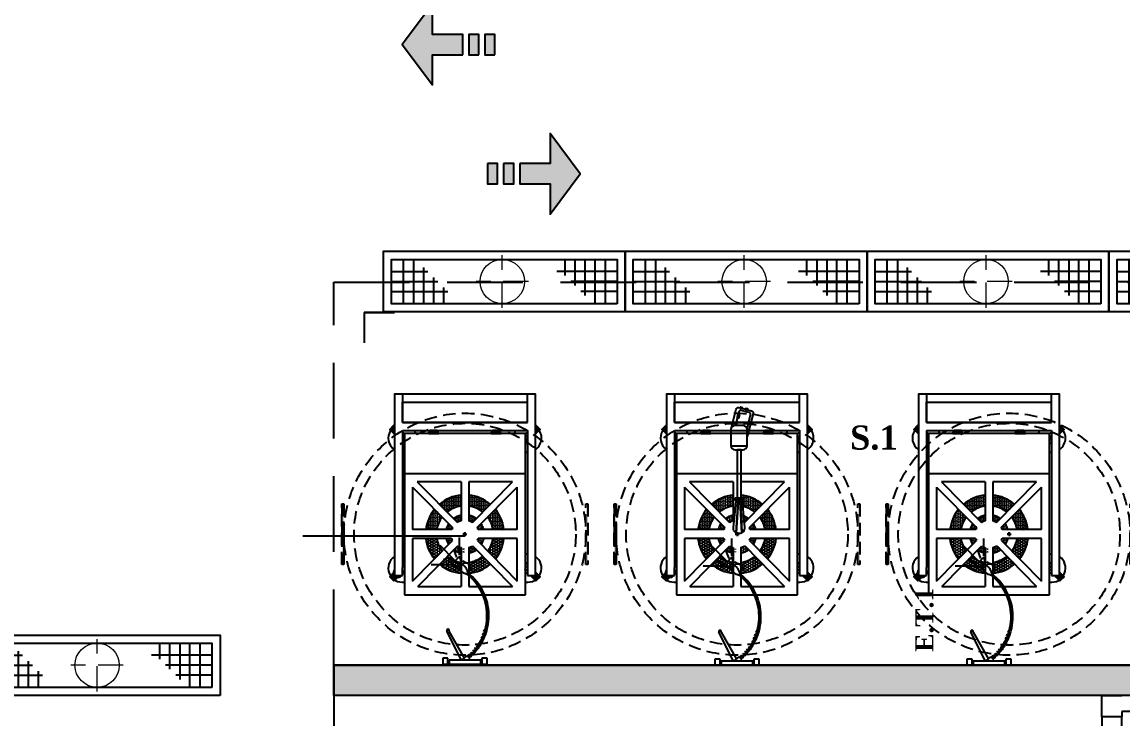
# Model space of a CAD drawing. Header units: millimetres. Extents: x 322668 to 332469, y 13187 to 20117.
# Drawn here: x 328633 to 329179, y 15751 to 16097 of the extents above; entities that cross this region are included whole.
import ezdxf
from ezdxf.enums import TextEntityAlignment as Align

# ---------------------------------------------------------------- set-up
doc = ezdxf.new("R2010")
doc.units = ezdxf.units.MM
doc.header["$LTSCALE"] = 50
doc.header["$MEASUREMENT"] = 0
doc.header["$PDMODE"] = 3
doc.header["$PDSIZE"] = -0.5
for name, pattern in [('DASHED', [0.75, 0.5, -0.25]), ('DASHED2', [0.375, 0.25, -0.125]), ('HIDDEN', [0.375, 0.25, -0.125]), ('HIDDEN2', [0.1875, 0.125, -0.0625])]:
    doc.linetypes.add(name, pattern=pattern)
doc.layers.get('0').update_dxf_attribs({"linetype": 'CONTINUOUS'})
doc.layers.get('DEFPOINTS').update_dxf_attribs({"linetype": 'CONTINUOUS'})
for name, color, linetype, lineweight in [('DUVAR', 4, 'CONTINUOUS', 35), ('GRC-Ekipman', 4, 'CONTINUOUS', 25), ('s-depo', 140, 'CONTINUOUS', 25), ('yerizg-a', 7, 'CONTINUOUS', 15), ('yerizg-b', 7, 'CONTINUOUS', 9)]:
    doc.layers.add(name, color=color, linetype=linetype, lineweight=lineweight)
for name, color, linetype in [('Kıtc-002 Çizgi', 7, 'CONTINUOUS'), ('Kıtc-034 Soğuk Oda', 1, 'CONTINUOUS'), ('Mevcut ve İlave Duvar', 7, 'CONTINUOUS'), ('MIM_DOSEME', 7, 'CONTINUOUS'), ('MIM_DUVAR', 4, 'CONTINUOUS'), ('MIM_OLCU-DIS', 1, 'CONTINUOUS'), ('sıhhi tesisat', 162, 'CONTINUOUS')]:
    doc.layers.add(name, color=color, linetype=linetype)
doc.styles.add('OLCU', font='TSIMPLEX.SHX', dxfattribs={"width": 0.7})
doc.styles.add('REF', font='calibri.ttf', dxfattribs={"height": 10})
doc.styles.add('ROMANS', font='romans.shx')
doc.dimstyles.new('200-OLCU-DIŞ', dxfattribs={"dimtxt": 30, "dimasz": 10, "dimexe": 0, "dimexo": 0, "dimgap": 10, "dimtad": 1, "dimdec": 1, "dimdsep": 46, "dimtxsty": 'OLCU', "dimblk1": 'DOT', "dimblk2": 'DOT', "dimsah": 1, "dimcen": 0, "dimclrd": 7, "dimclre": 7, "dimclrt": 4, "dimadec": 0, "dimazin": 0, "dimtfac": 1, "dimtdec": 1, "dimtix": 1, "dimtmove": 2, "dimatfit": 3, "dimldrblk": 'DOT', "dimfxl": 0, "dimtolj": 1, "dimarcsym": 0})
pattern_1 = [(0, (-123.1197811949323, 2040.896671805686), (0, 0.6599112), [0.3810000000000001, -0.7620000000000001]), (120, (-123.1197811949323, 2040.896671805686), (-0.5714998634418735, -0.3299555999999999), [0.3809999999999999, -0.7619999999999998]), (59.99999999999999, (-122.7387811949325, 2040.896671805686), (-0.5714998634418735, 0.3299556000000001), [0.3810000000000001, -0.7620000000000001])]
pattern_2 = [(0, (439.1542974044892, 1581.818088930637), (0, 0.6599112000000003), [0.3810000000000001, -0.7620000000000001]), (120, (439.1542974044892, 1581.818088930637), (-0.5714998634418734, -0.3299555999999999), [0.3809999999999988, -0.7619999999999977]), (59.99999999999999, (439.5352974044895, 1581.818088930637), (-0.5714998634418734, 0.3299556000000001), [0.3810000000000001, -0.7620000000000001])]
pattern_3 = [(0, (730.5702934944006, 2595.206866010784), (0, 0.6599112), [0.3810000000000001, -0.7620000000000001]), (120, (730.5702934944006, 2595.206866010784), (-0.5714998634418735, -0.3299555999999999), [0.3809999999999998, -0.7619999999999996]), (59.99999999999999, (730.9512934944005, 2595.206866010784), (-0.5714998634418735, 0.3299556000000001), [0.3810000000000001, -0.7620000000000001])]

# ---------------------------------------------------------------- blocks, each defined once
blk = doc.blocks.new('_DOT')
at = {"color": 0, "linetype": 'ByBlock'}
blk.add_line((-0.5, 0), (-1, 0), dxfattribs=at)
at = {"color": 0, "linetype": 'ByBlock', "const_width": 0.5}
blk.add_lwpolyline([(-0.25, 0, 1), (0.25, 0, 1)], format="xyb", close=True, dxfattribs=at)
blk = doc.blocks.new('*D159')
at = {"layer": 'DEFPOINTS', "color": 0}
for p in [(329577.7461809164, 18407.96377502517, -57.50126453724374), (327588.54404663, 14892.99521520828), (330092.5871553038, 14892.99521520828)]:
    blk.add_point(p, dxfattribs=at)
at = {"layer": 'MIM_OLCU-DIS', "color": 7, "lineweight": -2}
for p, q in [((330052.8343268976, 18407.96377502517), (330092.5871553038, 18407.96377502517)), ((330092.5871553038, 18397.96377502517), (330092.5871553038, 14902.99521520828)), ((330052.5871553038, 14892.99521520828), (330092.5871553038, 14892.99521520828))]:
    blk.add_line(p, q, dxfattribs=at)
at = {"layer": 'MIM_OLCU-DIS', "color": 7, "lineweight": -2, "xscale": 10, "yscale": 10, "zscale": 10}
for p, rotation in [((330092.5871553038, 18407.96377502517), 90), ((330092.5871553038, 14892.99521520828), 270)]:
    blk.add_blockref('_DOT', p, dxfattribs=dict(at, rotation=rotation))
at = {"layer": 'MIM_OLCU-DIS', "color": 4, "insert": (330067.5871553038, 16650.47949511678), "char_height": 30, "attachment_point": 5, "rotation": 90, "style": 'OLCU'}
blk.add_mtext('\\A1;3515', dxfattribs=at)
blk = doc.blocks.new('RETRTRERTRET')
h = blk.add_hatch()
h.set_pattern_fill('HEX', scale=0.12, style=0)
h.set_pattern_definition(pattern_3)
edge = h.paths.add_edge_path()
edge.add_line((1948.95880103998, 3213.951382310532), (1952.739765322249, 3210.092205403709))
edge.add_arc((1961.633543987668, 3199.132445398256), 14.11437700809292, 97.8899833341319, 129.0591198469256, ccw=False)
edge.add_line((1959.696043987668, 3213.113208327245), (1959.696043987668, 3218.535952652101))
edge.add_arc((1961.633543987667, 3199.132445398257), 19.49999999999881, 95.70225857670721, 130.5406080018168)
h = blk.add_hatch()
h.set_pattern_fill('HEX', scale=0.12, style=0)
h.set_pattern_definition(pattern_1)
h.paths.add_polyline_path([(1974.19305057311, 3214.049174072138, 0.1512101996851955), (1963.571043987668, 3218.535952652101), (1963.571043987668, 3213.113208327244, -0.1342449488269524), (1970.414900137354, 3210.18248714021)])
h = blk.add_hatch()
h.set_pattern_fill('HEX', scale=0.12, style=0)
h.set_pattern_definition(pattern_3)
edge = h.paths.add_edge_path()
edge.add_line((1942.253884861589, 3201.295501605802), (1947.68589808703, 3201.295501605802))
edge.add_arc((1961.633543987669, 3199.132445398255), 14.11437700809464, 143.582877989877, 171.1845691871705, ccw=False)
edge.add_line((1950.275472954949, 3207.511577855874), (1946.469107334581, 3211.391721926439))
edge.add_arc((1961.633543987668, 3199.132445398255), 19.50000000000026, 141.0471352166386, 173.6313041909521)
edge = h.paths.add_edge_path()
edge.add_line((1947.712983730885, 3196.801428353296), (1942.273369413658, 3196.801428353296))
edge.add_arc((1961.633543987668, 3199.132445398255), 19.50000000000026, 186.8655170852251, 219.2674770911716)
edge.add_line((1946.536651549958, 3186.79008587002), (1950.354435171688, 3190.647320611672))
edge.add_arc((1961.633543987669, 3199.132445398255), 14.11437700809464, 189.5060623183917, 216.9536613469417, ccw=False)
h = blk.add_hatch()
h.set_pattern_fill('HEX', scale=0.12, style=0)
h.set_pattern_definition(pattern_3)
edge = h.paths.add_edge_path()
edge.add_line((1975.581189888306, 3201.295501605802), (1981.013203113746, 3201.295501605802))
edge.add_arc((1961.633543987666, 3199.132445398256), 19.5000000000007, 6.368695809045496, 38.95286478334975)
edge.add_line((1976.797980640757, 3211.391721926438), (1972.991615020387, 3207.511577855874))
edge.add_arc((1961.633543987669, 3199.132445398255), 14.1143770080924, 8.815430812831323, 36.41712201012632, ccw=False)
edge = h.paths.add_edge_path()
edge.add_line((1980.993718561677, 3196.801428353296), (1975.55410424445, 3196.801428353296))
edge.add_arc((1961.633543987669, 3199.132445398255), 14.1143770080924, 323.046338653055, 350.4939376816065, ccw=False)
edge.add_line((1972.912652803647, 3190.647320611673), (1976.730436425377, 3186.790085870021))
edge.add_arc((1961.633543987666, 3199.132445398256), 19.5000000000007, 320.732522908831, 353.1344829147729)
h = blk.add_hatch()
h.set_pattern_fill('HEX', scale=0.12, style=0)
h.set_pattern_definition(pattern_2)
edge = h.paths.add_edge_path()
edge.add_line((1952.280406126875, 3201.295501605802), (1955.030176865881, 3201.295501605802))
edge.add_arc((1961.633543987668, 3199.132445398256), 6.948616373215433, 153.25862528981, 161.8628250903643, ccw=False)
edge.add_line((1955.428105128682, 3202.259072665696), (1953.497151249256, 3204.227454054413))
edge.add_arc((1961.633543987667, 3199.132445398256), 9.599999999999648, 147.9452041147022, 166.978400720846)
edge = h.paths.add_edge_path()
edge.add_line((1955.087581183143, 3196.801428353296), (1952.320845155636, 3196.801428353296))
edge.add_arc((1961.633543987667, 3199.132445398256), 9.599999999999648, 194.0527009161436, 212.9800757661751)
edge.add_line((1953.580488833357, 3193.906710743527), (1955.507274603841, 3195.85340698145))
edge.add_arc((1961.633543987668, 3199.132445398256), 6.948616373215433, 199.60081204265, 208.1575728299753, ccw=False)
h = blk.add_hatch()
h.set_pattern_fill('HEX', scale=0.12, style=0)
h.set_pattern_definition(pattern_2)
edge = h.paths.add_edge_path()
edge.add_line((1955.919498040058, 3206.846697073473), (1957.799644812078, 3204.927657785522))
edge.add_arc((1961.633543987668, 3199.132445398256), 6.948616373215345, 106.19053637835441, 123.48715421423111, ccw=False)
edge.add_line((1959.696043987668, 3205.805477936174), (1959.696043987668, 3208.534896873802))
edge.add_arc((1961.633543987667, 3199.132445398254), 9.600000000000561, 101.6435785159113, 126.5278263989657)
h = blk.add_hatch()
h.set_pattern_fill('HEX', scale=0.12, style=0)
h.set_pattern_definition(pattern_2)
edge = h.paths.add_edge_path()
edge.add_line((1962.571043987668, 3206.017528059496), (1962.571043987668, 3208.686559368164))
edge.add_arc((1961.633543987668, 3199.132445398256), 9.600000000000358, 84.39577717171352, 86.41667830152865)
edge.add_line((1962.233543987667, 3208.713677051859), (1962.233543987667, 3206.055108867045))
edge.add_arc((1961.633543987668, 3199.132445398254), 6.948616373216534, 82.2460670206832, 85.04644816204569, ccw=False)
edge = h.paths.add_edge_path()
edge.add_line((1965.352878092615, 3205.001842583478), (1967.235439271004, 3206.928519361126))
edge.add_arc((1961.633543987668, 3199.132445398256), 9.599999999999921, 54.30073747513237, 78.3564214840879)
edge.add_line((1963.571043987668, 3208.534896873802), (1963.571043987668, 3205.805477936174))
edge.add_arc((1961.633543987667, 3199.132445398254), 6.948616373216395, 57.638281477937426, 73.80946362165179, ccw=False)
h = blk.add_hatch()
h.set_pattern_fill('HEX', scale=0.12, style=0)
h.set_pattern_definition(pattern_2)
edge = h.paths.add_edge_path()
edge.add_line((1968.236911109454, 3201.295501605802), (1970.986681848459, 3201.295501605802))
edge.add_arc((1961.633543987667, 3199.132445398255), 9.60000000000012, 13.02159927915534, 32.05479588529109)
edge.add_line((1969.76993672608, 3204.227454054413), (1967.838982846654, 3202.259072665696))
edge.add_arc((1961.633543987668, 3199.132445398254), 6.94861637321476, 18.137174909646717, 26.74137471019651, ccw=False)
edge = h.paths.add_edge_path()
edge.add_line((1970.946242819697, 3196.801428353296), (1968.179506792192, 3196.801428353296))
edge.add_arc((1961.633543987668, 3199.132445398254), 6.94861637321476, 331.842427170036, 340.3991879573573, ccw=False)
edge.add_line((1967.759813371496, 3195.85340698145), (1969.686599141979, 3193.906710743528))
edge.add_arc((1961.633543987667, 3199.132445398255), 9.60000000000012, 327.0199242338375, 345.9472990838589)
h = blk.add_hatch()
h.set_pattern_fill('HEX', scale=0.12, style=0)
h.set_pattern_definition(pattern_2)
edge = h.paths.add_edge_path()
edge.add_line((1959.696043987668, 3189.72999392271), (1959.696043987668, 3192.459412860338))
edge.add_arc((1961.633543987668, 3199.132445398256), 6.948616373215926, 237.8587634193605, 253.8094636216549, ccw=False)
edge.add_line((1957.936823602714, 3193.248779202966), (1956.038855265545, 3191.331198183703))
edge.add_arc((1961.633543987668, 3199.132445398256), 9.60000000000017, 234.3536831711634, 258.3564214840828)
h = blk.add_hatch()
h.set_pattern_fill('HEX', scale=0.12, style=0)
h.set_pattern_definition(pattern_1)
h.paths.add_polyline_path([(1965.330264372621, 3193.248779202967, -0.06971065240336698), (1963.571043987667, 3192.459412860338), (1963.571043987667, 3189.72999392271, 0.1051163154149321), (1967.22823270979, 3191.331198183704)])
h = blk.add_hatch()
h.set_pattern_fill('HEX', scale=0.12, style=0)
h.set_pattern_definition(pattern_3)
edge = h.paths.add_edge_path()
edge.add_line((1952.836022776247, 3188.095269180526), (1949.031609691685, 3184.251543140673))
edge.add_arc((1961.633543987668, 3199.132445398256), 19.50000000000005, 229.7403106977143, 264.2977414232905)
edge.add_line((1959.696043987668, 3179.728938144412), (1959.696043987668, 3185.151682469266))
edge.add_arc((1961.633543987668, 3199.132445398256), 14.11437700809389, 231.4423236815913, 262.11001666586867, ccw=False)
h = blk.add_hatch()
h.set_pattern_fill('HEX', scale=0.12, style=0)
h.set_pattern_definition(pattern_3)
edge = h.paths.add_edge_path()
edge.add_line((1974.235478283651, 3184.251543140673), (1970.431065199088, 3188.095269180527))
edge.add_arc((1961.633543987668, 3199.132445398255), 14.1143770080935, 277.88998333412974, 308.5576763184109, ccw=False)
edge.add_line((1963.571043987668, 3185.151682469266), (1963.571043987668, 3179.728938144411))
edge.add_arc((1961.633543987668, 3199.132445398256), 19.50000000000025, 275.7022585767054, 310.2596893022853)
at = {"color": 7}
for p, q in [((1991.633543987668, 3229.132445398256), (1931.633543987668, 3229.132445398256)), ((1931.633543987668, 3229.132445398256), (1931.633543987668, 3149.132445398256)), ((1991.633543987668, 3229.132445398256), (1931.633543987668, 3229.132445398256)), ((1931.633543987668, 3229.132445398256), (1931.633543987668, 3169.132445398256)), ((1991.633543987668, 3149.132445398256), (1991.633543987668, 3229.132445398256)), ((1991.633543987668, 3169.132445398256), (1991.633543987668, 3229.132445398256)), ((1935.633543987668, 3222.437310045126), (1935.633543987668, 3201.295501605802)), ((1955.428105128682, 3202.259072665697), (1935.633543987668, 3222.437310045126)), ((1959.696043987668, 3225.132445398256), (1938.004340751374, 3225.132445398256)), ((1957.799644812078, 3204.927657785522), (1938.004340751375, 3225.132445398256)), ((1959.696043987668, 3205.805477936174), (1959.696043987668, 3225.132445398256)), ((1985.022545468244, 3225.132445398256), (1963.571043987668, 3225.132445398256)), ((1963.571043987668, 3205.805477936174), (1963.571043987668, 3225.132445398256)), ((1985.022545468243, 3225.132445398256), (1965.352878092615, 3205.001842583478)), ((1987.633543987668, 3222.437310045125), (1967.838982846654, 3202.259072665696)), ((1987.633543987668, 3201.295501605802), (1987.633543987668, 3222.437310045125)), ((1935.633543987667, 3196.801428353296), (1935.633543987666, 3175.774310894755)), ((1955.50727460384, 3195.85340698145), (1935.633543987668, 3175.774310894756)), ((1957.936823602715, 3193.248779202966), (1938.02623612937, 3173.132445398256)), ((1985.240851845966, 3173.132445398256), (1965.330264372621, 3193.248779202967)), ((1987.633543987668, 3175.774310894757), (1967.759813371496, 3195.85340698145)), ((1987.633543987668, 3175.774310894757), (1987.633543987668, 3196.801428353296)), ((1959.696043987667, 3173.132445398256), (1959.696043987667, 3192.459412860338)), ((1963.571043987668, 3173.132445398256), (1963.571043987667, 3192.459412860338)), ((1938.02623612937, 3173.132445398256), (1959.696043987667, 3173.132445398256)), ((1963.571043987668, 3173.132445398256), (1985.240851845966, 3173.132445398256)), ((1931.633543987668, 3169.132445398256), (1991.633543987668, 3169.132445398256)), ((1931.633543987668, 3169.132445398256), (1991.633543987668, 3169.132445398256))]:
    blk.add_line(p, q, dxfattribs=at)
for points in [[(1930.633543987668, 3219.689401763553), (1926.633543987668, 3219.689401763553), (1926.633543987668, 3129.689401763553), (1996.633543987668, 3129.689401763553), (1996.633543987668, 3219.689401763553), (1992.633543987668, 3219.689401763553)], [(1930.633543987668, 3147.689401763553), (1930.633543987668, 3219.689401763553)], [(1992.633543987668, 3219.689401763553), (1992.633543987668, 3215.689401763553)], [(1992.633543987668, 3147.689401763553), (1992.633543987668, 3215.689401763553)], [(1935.633543987668, 3201.295501605802), (1955.03017686588, 3201.295501605802)], [(1968.236911109455, 3201.295501605802), (1987.633543987668, 3201.295501605802)], [(1935.633543987667, 3196.801428353296), (1955.087581183143, 3196.801428353296)], [(1968.179506792193, 3196.801428353296), (1987.633543987668, 3196.801428353296)], [(1931.633543987668, 3149.132445398256), (1991.633543987668, 3149.132445398256)], [(1992.633543987668, 3147.689401763553), (1930.633543987668, 3147.689401763553)], [(1930.633543987668, 3143.689401763553), (1992.633543987668, 3143.689401763553)], [(1930.633543987668, 3143.689401763553), (1930.633543987668, 3133.689401763553)], [(1992.633543987668, 3143.689401763553), (1930.633543987668, 3143.689401763553)], [(1943.578828740556, 3148.252983699075), (1945.578828740556, 3148.252983699075)], [(1944.220358866326, 3147.99769118201), (1947.937298614786, 3147.99769118201)], [(1944.328833875477, 3147.763855295749), (1947.828823605634, 3147.763855295749)], [(1945.578828740556, 3148.606662773559), (1945.578828740556, 3148.252983699075)], [(1946.578828740556, 3148.606662773559), (1946.578828740556, 3148.252983699075)], [(1946.578828740556, 3148.252983699075), (1948.578828740556, 3148.252983699075)], [(1974.578828740556, 3148.252983699075), (1976.578828740556, 3148.252983699075)], [(1975.220358866326, 3147.99769118201), (1978.937298614786, 3147.99769118201)], [(1975.328833875477, 3147.763855295749), (1978.828823605634, 3147.763855295749)], [(1976.578828740556, 3148.606662773559), (1976.578828740556, 3148.252983699075)], [(1977.578828740556, 3148.606662773559), (1977.578828740556, 3148.252983699075)], [(1977.578828740556, 3148.252983699075), (1979.578828740556, 3148.252983699075)], [(1992.633543987668, 3133.689401763553), (1992.633543987668, 3143.689401763553)], [(1992.633543987668, 3143.689401763553), (1992.633543987668, 3133.689401763553)]]:
    blk.add_lwpolyline(points, dxfattribs=at)
for points in [[(1943.578828740556, 3148.606662773559), (1948.578828740556, 3148.606662773559), (1948.578828740556, 3149.132445398256), (1943.578828740556, 3149.132445398256)], [(1974.578828740556, 3148.606662773559), (1979.578828740556, 3148.606662773559), (1979.578828740556, 3149.132445398256), (1974.578828740556, 3149.132445398256)], [(1992.633543987668, 3133.689401763553), (1930.633543987668, 3133.689401763553), (1930.633543987668, 3129.689401763553), (1992.633543987668, 3129.689401763553)]]:
    blk.add_lwpolyline(points, close=True, dxfattribs=at)
for points in [[(1943.578828740556, 3148.252983699075), (1944.078828740556, 3147.787906403665), (1944.078828740556, 3147.766630607614, 0.01932886160437594), (1944.081815347644, 3147.689401763553, 0.01932886160437594)], [(1948.075842133467, 3147.689401763553, 0.01932886160437594), (1948.078828740556, 3147.766630607614), (1948.078828740556, 3147.787906403665), (1948.578828740556, 3148.252983699075)], [(1974.578828740556, 3148.252983699075), (1975.078828740556, 3147.787906403665), (1975.078828740556, 3147.766630607614, 0.01932886160437594), (1975.081815347644, 3147.689401763553, 0.01932886160437594)], [(1979.075842133467, 3147.689401763553, 0.01932886160437594), (1979.078828740556, 3147.766630607614), (1979.078828740556, 3147.787906403665), (1979.578828740556, 3148.252983699075)]]:
    blk.add_lwpolyline(points, format="xyb", dxfattribs=at)
for centre, radius, start, end in [((1930.633543987654, 3215.968581342373), 7, 81.78678929815084, 235.1500954210995), ((1992.633543987682, 3215.968581342373), 7, 304.8499045789517, 98.21321070185284), ((1961.633543987668, 3199.132445398256), 19.5, 95.70225857670539, 130.5406080018311), ((1961.633543987668, 3199.132445398256), 19.5, 49.90347313911382, 84.2977414232946), ((1930.633543987654, 3215.968581342373), 7, 270.0000000001042, 278.2132107018492), ((1961.633543987664, 3199.132445398257), 19.49999999999651, 141.047135216608, 173.631304190956), ((1961.633543987667, 3199.132445398256), 14.11437700809304, 97.88998333413113, 129.0591198469293), ((1961.633543987668, 3199.132445398256), 14.11437700809336, 51.52619025537559, 82.11001666586887), ((1961.633543987668, 3199.132445398256), 19.5, 6.368695809043992, 38.95286478339203), ((1992.633543987682, 3215.968581342373), 7, 261.7867892981471, 269.9999999998957), ((1961.633543987668, 3199.132445398256), 14.11437700809336, 143.5828779898554, 171.1845691871305), ((1961.633543987668, 3199.132445398256), 9.600000000000001, 147.9452041146433, 166.9784007208414), ((1961.633543987668, 3199.132445398256), 9.600000000000001, 101.6435785159083, 126.5278263989608), ((1961.633543987668, 3199.132445398256), 6.948616373215192, 105.7480952837778, 123.4871542142442), ((1961.633543987668, 3199.132445398256), 6.948616373215114, 106.1905363783459, 123.4871542142442), ((1961.633543987668, 3199.132445398256), 9.600000000000001, 54.30073747514264, 78.35642148409165), ((1961.633543987668, 3199.132445398256), 6.948616373215192, 57.63828147792298, 73.80946362165413), ((1961.633543987668, 3199.132445398256), 6.948616373215114, 57.63828147796188, 73.80946362165413), ((1961.633543987668, 3199.132445398256), 9.600000000000001, 13.02159927915866, 32.0547958853567), ((1961.633543987668, 3199.132445398256), 14.11437700809336, 8.815430812869462, 36.41712201014457), ((1961.633543987668, 3199.132445398256), 6.948616373215114, 153.2586252898221, 161.8628250903702), ((1961.633543987668, 3199.132445398256), 6.948616373215192, 18.13717490962984, 26.74137471017492), ((1961.633543987668, 3199.132445398256), 6.948616373215114, 18.13717490962984, 26.74137471017492), ((1961.633543987668, 3199.132445398255), 19.50000000000071, 186.8655170852445, 219.2674770911522), ((1961.633543987668, 3199.132445398256), 14.11437700809336, 189.5060623183953, 216.9536613469893), ((1961.633543987668, 3199.132445398256), 9.600000000000001, 194.0527009162168, 212.9800757661961), ((1961.633543987668, 3199.132445398256), 6.948616373215114, 199.600812042643, 208.1575728299614), ((1961.633543987668, 3199.132445398256), 6.948616373215192, 237.8587634193667, 255.2902157569413), ((1961.633543987668, 3199.132445398256), 6.948616373215114, 237.8587634193667, 253.8094636216542), ((1961.633543987668, 3199.132445398256), 6.948616373215192, 286.1905363783458, 302.1412365806333), ((1961.633543987668, 3199.132445398256), 6.948616373215114, 286.1905363783458, 302.1412365806333), ((1961.633543987668, 3199.132445398256), 6.948616373215192, 331.8424271700387, 340.399187957357), ((1961.633543987668, 3199.132445398256), 6.948616373215114, 331.8424271700387, 340.399187957357), ((1961.633543987668, 3199.132445398256), 9.600000000000001, 327.0199242338075, 345.9472990837832), ((1961.633543987668, 3199.132445398256), 14.11437700809336, 323.0463386531254, 350.4939376816047), ((1961.633543987668, 3199.132445398256), 19.5, 320.7325229088478, 353.1344829147555), ((1961.633543987668, 3199.132445398256), 14.11437700809336, 231.442323681616, 262.1100166658689), ((1961.633543987668, 3199.13244539826), 9.600000000003769, 234.3536831711487, 258.3564214840916), ((1961.633543987668, 3199.132445398256), 9.600000000000001, 281.6435785159084, 305.6463168288619), ((1961.633543987668, 3199.132445398256), 14.11437700809336, 277.8899833341312, 308.557676318384), ((1961.633543987668, 3199.132445398256), 19.5, 229.7403106977409, 264.2977414232946), ((1961.633543987668, 3199.132445398256), 19.5, 275.7022585767054, 310.2596893022591), ((1930.633543987654, 3151.410222184733), 7, 124.8499045789005, 235.1500954210995), ((1930.633543987654, 3151.410222184733), 7, 81.78678929815084, 89.99999999989578), ((1992.633543987682, 3151.410222184733), 7, 90.00000000011168, 98.21321070185284), ((1992.633543987682, 3151.410222184733), 7, 326.7175973271991, 55.15009542108883), ((1930.633543987654, 3151.410222184733), 7, 327.890043808187, 341.0103903186609), ((1992.633543987682, 3151.410222184733), 7, 198.9896096813391, 212.109956191813)]:
    blk.add_arc(centre, radius, start, end, dxfattribs=at)
at = {"layer": 'DUVAR', "color": 7, "lineweight": 25}
for points in [[(1926.633543987668, 3218.330247071073), (1926.447476632453, 3218.144179715859), (1924.362426406984, 3220.229229941335), (1926.42261116843, 3222.28941470278), (1928.507661393906, 3220.204364477311), (1927.992698680148, 3219.689401763553)], [(1926.633543987668, 3218.330247071081), (1926.447476632446, 3218.144179715859), (1924.362426406977, 3220.229229941335), (1926.422611168422, 3222.28941470278), (1928.507661393899, 3220.204364477311), (1927.992698680141, 3219.689401763553)], [(1924.823560147419, 3219.7680962009), (1926.883744908865, 3221.828280962345)], [(1924.823560147412, 3219.7680962009), (1926.883744908857, 3221.828280962345)], [(1925.21956063691, 3219.372095711395), (1927.279745398363, 3221.432280472847)], [(1925.219560636903, 3219.372095711395), (1927.279745398355, 3221.432280472847)], [(1925.638602694297, 3218.953053654022), (1927.698787455742, 3221.013238415468)], [(1925.63860269429, 3218.953053654022), (1927.698787455735, 3221.013238415468)], [(1927.132601098947, 3219.689401763553), (1928.077612603306, 3220.634413267911)], [(1927.13260109894, 3219.689401763553), (1928.077612603298, 3220.634413267911)], [(1929.022624107664, 3219.689401763553), (1928.507661393906, 3220.204364477311), (1927.992698680148, 3219.689401763553)], [(1929.022624107657, 3219.689401763553), (1928.507661393899, 3220.204364477311), (1927.992698680141, 3219.689401763553)], [(1994.244463867672, 3219.689401763553), (1994.759426581445, 3220.204364477326), (1995.274389295217, 3219.689401763553)], [(1996.633543987668, 3218.330247071102), (1996.819611342897, 3218.144179715873), (1998.904661568366, 3220.229229941349), (1996.844476806921, 3222.289414702795), (1994.759426581445, 3220.204364477326), (1995.274389295217, 3219.689401763553)], [(1997.046644703278, 3218.371213076269), (1998.904661568366, 3220.229229941349), (1996.844476806913, 3222.289414702802), (1994.986459941826, 3220.431397837721)], [(1996.134486876418, 3219.689401763553), (1995.189475372045, 3220.634413267926)], [(1997.628485281054, 3218.953053654037), (1995.568300519608, 3221.013238415482)], [(1998.04752733844, 3219.372095711409), (1995.987342576988, 3221.432280472862)], [(1998.443527827931, 3219.768096200914), (1996.383343066486, 3221.82828096236)], [(1926.017427841853, 3218.574228506459), (1926.633543987668, 3219.190344652274)], [(1926.017427841846, 3218.574228506459), (1926.633543987668, 3219.190344652281)], [(1926.633543987668, 3218.330247071073), (1926.447476632453, 3218.144179715859), (1926.633543987668, 3217.958112360644)], [(1926.633543987668, 3218.330247071081), (1926.447476632446, 3218.144179715859), (1926.633543987668, 3217.958112360637)], [(1930.633543987668, 3217.126335736092), (1931.661196266225, 3216.602720746941), (1931.440779165624, 3215.211061944141), (1930.633543987668, 3215.083208452267)], [(1992.340359967795, 3217.785297863691), (1991.633543987668, 3217.078481883564)], [(1991.633543987668, 3214.90683042799), (1992.607903021334, 3213.932471394324), (1992.633543987668, 3213.958112360659)], [(1991.633543987668, 3214.90683042799), (1992.607903021334, 3213.932471394324), (1991.633543987668, 3212.958112360662)], [(1997.249660133497, 3218.574228506473), (1996.633543987668, 3219.190344652303)], [(1996.633543987668, 3218.330247071102), (1996.819611342897, 3218.144179715873), (1996.633543987668, 3217.958112360644)], [(1930.886218314391, 3213.705438033914), (1931.633543987668, 3212.958112360634)], [(1992.177854230733, 3213.502422603724), (1991.633543987668, 3214.046732846789)], [(1991.79902908317, 3213.123597456168), (1991.633543987668, 3213.28908255167)], [(1930.886218314383, 3153.673365493178), (1931.633543987668, 3154.420691166465)], [(1926.633543987668, 3149.048556456004), (1926.447476632439, 3149.234623811233), (1924.36242640697, 3147.149573585757), (1926.422611168415, 3145.089388824312), (1926.633543987668, 3145.300321643564)], [(1926.633543987668, 3149.048556456004), (1926.447476632439, 3149.234623811233), (1924.36242640697, 3147.149573585757), (1926.422611168415, 3145.089388824312), (1926.633543987668, 3145.300321643564)], [(1926.633543987668, 3149.048556456004), (1926.447476632439, 3149.234623811233), (1926.633543987668, 3149.420691166462)], [(1926.633543987668, 3149.048556456004), (1926.447476632439, 3149.234623811233), (1926.633543987668, 3149.420691166462)], [(1930.633543987668, 3150.252467791003), (1931.661196266218, 3150.77608278015), (1931.440779165616, 3152.167741582951), (1930.633543987668, 3152.295595074823)], [(1992.633543987668, 3152.295595074842), (1991.826308809712, 3152.167741582973), (1991.605891709104, 3150.776082780172), (1992.633543987668, 3150.252467791011)], [(1996.633543987668, 3149.048556456033), (1996.819611342883, 3149.234623811248), (1996.633543987668, 3149.420691166462)], [(1996.633543987668, 3149.420691166462), (1996.819611342883, 3149.234623811248), (1996.633543987668, 3149.048556456033)], [(1996.633543987668, 3149.048556456033), (1996.819611342883, 3149.234623811248), (1998.904661568351, 3147.149573585772), (1996.844476806906, 3145.089388824326), (1996.633543987668, 3145.300321643564)], [(1996.633543987668, 3145.300321643564), (1996.844476806906, 3145.089388824326), (1998.904661568351, 3147.149573585772), (1996.819611342883, 3149.234623811248), (1996.633543987668, 3149.048556456033)], [(1924.823560147405, 3147.610707326192), (1926.633543987668, 3145.800723485929)], [(1924.823560147405, 3147.610707326192), (1926.633543987668, 3145.800723485929)], [(1925.219560636895, 3148.006707815697), (1926.633543987668, 3146.592724464925)], [(1925.219560636895, 3148.006707815697), (1926.633543987668, 3146.592724464925)], [(1925.638602694282, 3148.425749873069), (1926.633543987668, 3147.430808579684)], [(1925.638602694282, 3148.425749873069), (1926.633543987668, 3147.430808579684)], [(1926.017427841839, 3148.804575020633), (1926.633543987668, 3148.188458874803)], [(1926.017427841839, 3148.804575020633), (1926.633543987668, 3148.188458874803)], [(1997.249660133483, 3148.804575020647), (1996.633543987668, 3148.188458874833)], [(1996.633543987668, 3148.188458874833), (1997.249660133483, 3148.804575020647)], [(1997.628485281039, 3148.425749873084), (1996.633543987668, 3147.430808579713)], [(1996.633543987668, 3147.430808579713), (1997.628485281039, 3148.425749873084)], [(1998.047527338426, 3148.006707815712), (1996.633543987668, 3146.592724464954)], [(1996.633543987668, 3146.592724464954), (1998.047527338419, 3148.006707815704)], [(1998.443527827917, 3147.610707326206), (1996.633543987668, 3145.800723485958)], [(1996.633543987668, 3145.800723485958), (1998.443527827917, 3147.610707326206)]]:
    blk.add_lwpolyline(points, dxfattribs=at)
for centre, start, end in [((1994.693502335537, 3218.07825546998), 42.79938992913087, 137.2006100708691), ((1930.593260708102, 3216.058580401655), 63.97929490932529, 89.02662470829749), ((1994.693502335537, 3218.07825546998), 150.3080577229274, 209.6919422770726), ((1994.693502335537, 3218.07825546998), 324.8981686923299, 35.1018313076701), ((1930.593260708102, 3216.058580401655), 270.9733752917025, 296.0207050906747), ((1930.593260708094, 3151.320223125436), 63.97929490913356, 89.02662470811515), ((1930.593260708094, 3151.320223125436), 270.9733752918848, 296.0207050908664), ((1992.673827267227, 3151.320223125451), 243.9792949095218, 269.0266247084538)]:
    blk.add_arc(centre, 2.37130832283583, start, end, dxfattribs=at)
blk = doc.blocks.new('ee')
at = {"layer": 'MIM_DOSEME', "linetype": 'HIDDEN2'}
h = blk.add_hatch(color=256, dxfattribs=at)
h.dxf.hatch_style = 1
h.paths.add_polyline_path([(328896.894141808, 15856.13779764232), (328897.894141808, 15856.13779764232), (328897.894141808, 15886.13779764232), (328896.894141808, 15886.13779764232)])
h.paths.add_polyline_path([(329018.894141808, 15886.13779764232), (329017.894141808, 15886.13779764232), (329017.894141808, 15856.13779764232), (329018.894141808, 15856.13779764232)])
for p, q in [((328896.894141808, 15886.13779764232), (328896.894141808, 15871.13779764232)), ((328897.894141808, 15871.13779764232), (328897.894141808, 15886.13779764232)), ((328897.894141808, 15886.13779764232), (328897.894141808, 15871.13779764232)), ((328896.894141808, 15871.13779764232), (328896.894141808, 15856.13779764232)), ((328897.894141808, 15871.13779764232), (328897.894141808, 15856.13779764232)), ((328957.894141808, 15871.13779764232), (328956.894141808, 15871.13779764232)), ((328956.894141808, 15871.13779764232), (328958.894141808, 15871.13779764232)), ((328957.894141808, 15871.13779764232), (328957.894141808, 15872.13779764232)), ((328957.894141808, 15872.13779764232), (328957.894141808, 15870.13779764232))]:
    blk.add_line(p, q, dxfattribs=at)
for points in [[(328896.894141808, 15886.13779764232), (328897.894141808, 15886.13779764232), (328897.894141808, 15856.13779764232), (328896.894141808, 15856.13779764232)], [(329017.894141808, 15886.13779764232), (329018.894141808, 15886.13779764232), (329018.894141808, 15856.13779764232), (329017.894141808, 15856.13779764232)]]:
    blk.add_lwpolyline(points, close=True, dxfattribs=at)
for radius in [60, 54.99999999998815]:
    blk.add_circle((328957.894141808, 15871.13779764232), radius, dxfattribs=at)
blk = doc.blocks.new('Davlumbaz-Duvar tipi')
at = {"layer": 'MIM_DOSEME'}
for p, q in [((333724.8750974151, 15967.97758223159, -1682.5), (333739.8750974151, 15967.97758223159, -1682.5)), ((333739.8750974151, 15952.97758223159, -1682.5), (333754.8750974151, 15952.97758223159, -1682.5)), ((333754.8750974151, 15952.97758223159, -1682.5), (333739.8750974151, 15952.97758223159, -1682.5)), ((333739.8750974151, 15952.97758223159, -1682.5), (333739.8750974151, 15937.97758223159, -1682.5))]:
    blk.add_line(p, q, dxfattribs=at)
at = {"layer": 'MIM_DOSEME', "linetype": 'HIDDEN', "ltscale": 3, "elevation": -1682.5}
blk.add_lwpolyline([(334539.4209614691, 15777.97758223158), (333724.8750974151, 15777.97758223158), (333724.8750974151, 15967.97758223159), (334539.4209614691, 15967.97758223159)], close=True, dxfattribs=at)
blk = doc.blocks.new('Y-SIFON')
at = {"layer": 'yerizg-a', "color": 0, "linetype": 'Continuous'}
blk.add_circle((0, 0), 11, dxfattribs=at)
at = {"layer": 'yerizg-b', "color": 0, "linetype": 'DASHED2'}
for points in [[(0, 13), (0, -13)], [(-13, 0), (13, 0)]]:
    blk.add_lwpolyline(points, dxfattribs=at)
blk = doc.blocks.new('120')
at = {"layer": 'sıhhi tesisat'}
for p, q in [((16088.2156392195, 16465.14406305906), (16088.2156392195, 16435.14406305906)), ((16093.2156392195, 16465.14406305906), (16093.2156392195, 16442.14406305906)), ((16098.2156392195, 16465.14406305906), (16098.2156392195, 16447.14406305906)), ((16082.2156392195, 16459.14406305906), (16104.2156392195, 16459.14406305906)), ((16104.2156392195, 16454.14406305906), (16082.2156392195, 16454.14406305906)), ((16082.2156392195, 16449.14406305906), (16100.2156392195, 16449.14406305906)), ((16082.2156392195, 16444.14406305906), (16095.2156392195, 16444.14406305906)), ((16082.2156392195, 16439.14406305906), (16090.2156392195, 16439.14406305906)), ((16104.2156392195, 16379.14406305906), (16096.2156392195, 16379.14406305906)), ((16098.2156392195, 16353.14406305906), (16098.2156392195, 16381.14406305906)), ((16104.2156392195, 16374.14406305906), (16091.2156392195, 16374.14406305906)), ((16093.2156392195, 16353.14406305906), (16093.2156392195, 16376.14406305906)), ((16104.2156392195, 16369.14406305906), (16086.2156392195, 16369.14406305906)), ((16088.2156392195, 16353.14406305906), (16088.2156392195, 16371.14406305906)), ((16082.2156392195, 16364.14406305906), (16104.2156392195, 16364.14406305906)), ((16104.2156392195, 16359.14406305906), (16082.2156392195, 16359.14406305906))]:
    blk.add_line(p, q, dxfattribs=at)
for points in [[(16108.2156392195, 16469.14406305906), (16108.2156392195, 16349.14406305906), (16078.2156392195, 16349.14406305906), (16078.2156392195, 16469.14406305906)], [(16104.2156392195, 16465.14406305906), (16104.2156392195, 16353.14406305906), (16082.2156392195, 16353.14406305906), (16082.2156392195, 16465.14406305906)]]:
    blk.add_lwpolyline(points, close=True, dxfattribs=at)
at = {"layer": 'sıhhi tesisat', "rotation": 270}
blk.add_blockref('Y-SIFON', (16093.2156392195, 16408.14406305906), dxfattribs=at)
at = {"layer": 'sıhhi tesisat', "style": 'ROMANS', "width": 0.8}
blk.add_attdef('YRNO', text='', height=10, rotation=270, dxfattribs=at).set_placement((16068.2156392195, 16366.14406305906), align=Align.MIDDLE)
blk = doc.blocks.new('ÖN YIKAMA DUŞ')
at = {"linetype": 'Continuous'}
for p, q in [((0, 0), (0, -4.350266453373476)), ((3.672392659002071, 0), (0, 0)), ((3.672392659002071, -4.350266453373476), (3.672392659002071, 0)), ((4.488476544476723, 0), (4.488476544476723, -2.990809848597564)), ((26.89169117353959, 0), (4.488476544476723, 0)), ((26.89169117353959, -2.990809848597564), (26.89169117353959, 0)), ((27.7077811287636, 0), (27.7077811287636, -4.350266453373476)), ((31.38017378776203, 0), (27.7077811287636, 0)), ((31.38017378776203, -4.350266453373476), (31.38017378776203, 0)), ((0, -4.350266453373476), (3.672392659002071, -4.350266453373476)), ((4.488476544476723, -0.7031489963628701), (3.672392659002071, -0.7031489963628701)), ((4.488476544476723, -2.19855392066529), (3.672392659002071, -2.19855392066529)), ((4.488476544476723, -2.990809848597564), (13.35914263217637, -2.990809848597564)), ((9.38660715422884, -6.432114346192975), (11.47473529837589, -8.42212723504781)), ((10.8781232841211, -5.03910532399459), (12.96625142826815, -7.029118212849423)), ((11.47473529837589, -4.740593794689629), (13.56286344252294, -6.73060668355174)), ((11.87246737071837, -4.243100168452656), (13.96059551486178, -6.233113057307492)), ((12.17077337784212, -3.944607831101166), (13.41586582918535, -2.945283198809192)), ((12.17077337784212, -3.944607831101166), (14.25890152199281, -5.934620719948722)), ((13.41586582918535, -2.945283198809192), (17.90338827744563, -2.945283198809192)), ((17.90338827744563, -2.945283198809192), (14.25890152199281, -5.934620719948722)), ((17.84788391535403, -2.990809848597564), (26.89169117353959, -2.990809848597564)), ((27.7077811287636, -0.7031489963555942), (26.89169117353959, -0.7031489963628701)), ((27.7077811287636, -2.19855392066529), (26.89169117353959, -2.19855392066529)), ((27.7077811287636, -4.350266453373476), (31.38017378776203, -4.350266453373476)), ((2.708339987217186, -15.26976431072398), (5.134511445074168, -16.82993177008757)), ((4.216006779337476, -12.89966583093337), (6.304134923484526, -14.88967871978093)), ((5.508656873058496, -11.00914399055182), (7.596785017209183, -12.99915687939938)), ((6.900733031994604, -9.516643919887429), (8.988861176145292, -11.50665680873498)), ((8.09395706050418, -7.924633608803557), (10.18208520465123, -9.914646497658397)), ((-0.0636353850240994, -22.83564565000415), (2.643069842204567, -23.8327300281162)), ((0.731828759657219, -20.44763018338563), (3.438533986885886, -21.44471456149767)), ((1.713981994878849, -17.75729001776199), (4.140153452732192, -19.31745747712557))]:
    blk.add_line(p, q, dxfattribs=at)
at = {"color": 251, "linetype": 'Continuous'}
for p, q in [((26.98378748218966, -23.51862939846615), (16.12803080273806, -4.401494475925574)), ((18.14283926952703, -2.990809848597564), (28.47994430709878, -23.51862939846615)), ((11.71965341057876, -67.6284184054457), (11.98797165128417, -67.5747290791478)), ((12.57825904924902, -71.54778281843755), (11.71965341057876, -67.6284184054457)), ((11.98797165128417, -67.5747290791478), (13.16854644721024, -71.3330167946187)), ((15.85168429370242, -72.40681203923305), (12.57825904924902, -71.54778281843755)), ((13.16854644721024, -71.3330167946187), (16.0126688723285, -71.65516147104061)), ((17.13958638591066, -73.31953930494637), (15.85168429370242, -72.40681203923305)), ((16.0126688723285, -71.65516147104061), (17.94453474222973, -71.22563814201568)), ((18.05185567271837, -72.9974033471517), (17.13958638591066, -73.31953930494637)), ((25.74939805571921, -70.37401127337215), (19.35581925331644, -76.68583029200818)), ((19.41043712269675, -77.23709535620581), (19.41043712269675, -89.86096253614232)), ((21.36283130564698, -75.73425082660832), (23.61558954574866, -81.59531762333062)), ((23.01486143145303, -73.78054909973434), (33.22737843193682, -84.15014948526367)), ((24.96725561440326, -72.127431632347), (30.97462019183513, -74.3816984267396)), ((26.31890777731678, -70.32402203520907), (39.68528909509041, -70.32402203520907))]:
    blk.add_line(p, q, dxfattribs=at)
at = {"linetype": 'Continuous'}
for centre, radius, start, end in [((37.02503966957011, -34.38832248022663), 38.31248798591451, 129.0427737069313, 232.3368746670698), ((38.16455373205099, -34.27876424105489), 38.13185463651475, 130.3172524865696, 231.5585348854615)]:
    blk.add_arc(centre, radius, start, end, dxfattribs=at)
at = {"color": 251, "linetype": 'Continuous'}
for centre, radius, start, end in [((27.7318658946424, -23.89533599933202), 0.8375733844388742, 153.2717441372944, 26.72825586270558), ((14.55635209512547, -65.0179903639073), 0.8782804505741015, 134.130436163905, 188.0123933995743), ((20.03968080643244, -64.246149231054), 6.415665437247973, 188.0123933995743, 207.3130167857267), ((14.55635209512547, -65.0179903639073), 0.8782804505756534, 80.24847892311661, 134.130436163905), ((26.8014486871798, -60.75419494204834), 14.02587237461717, 207.3130167857267, 216.9943701578627), ((13.6184538132984, -70.47536879165274), 6.415665437250018, 60.94785553700389, 80.24847892311661), ((32.31276737347798, -51.98192314341578), 23.99179437760296, 225.8417379894436, 233.2401559875194), ((9.922896197058435, -77.1280452106148), 14.02587237467549, 51.26650216633087, 60.94785553700389), ((-2.197911468072561, -81.94462291468516), 26.1721117529411, 29.93545979550721, 37.01890535794193), ((16.10926467060562, -72.94587821017922), 5.322938224432832, 28.81189370876845, 50.00634693839653), ((46.71430301955115, 29.78719491127413), 102.3317861883886, 254.5946921374893, 258.1780011294851), ((2.729677033061305, -141.695368765424), 74.94426989750191, 72.11196729389505, 76.29749019366632), ((96.22145828202338, -54.12105549552508), 80.1092724028104, 192.3118652857058, 196.3601960494939), ((-87.9053439730669, -95.91387834362105), 108.9709822317481, 10.16311335304667, 13.63553956716892), ((22.1570698868054, -65.7453057829407), 6.114909028463462, 227.0969680454174, 246.8676893394825), ((19.90355195004667, -70.50298607503645), 0.8782804505730419, 260.2484789231166, 314.1304361639051), ((19.90355195005031, -70.50298607503645), 0.8782804505737214, 314.1304361639051, 8.01239339957436)]:
    blk.add_arc(centre, radius, start, end, dxfattribs=at)
blk = doc.blocks.new('A$C4DFE4B7E')
at = {"layer": 'Kıtc-002 Çizgi'}
for p, q in [((-1.14008289529e-05, 43.37932837937822), (7.999988599171048, 43.37932837937822)), ((3.337798203550845, 15.50419929036407), (2.378201988657564, 0.3195209750650036)), ((3.606839827816656, 15.50201666025578), (2.635939093961495, 0.1973577871561218)), ((4.393137370527256, 15.49563773396229), (5.196725934256391, 0.1765831190193268)), ((4.662178994791248, 15.49345510385373), (5.456411110597401, 0.2945486611032706))]:
    blk.add_line(p, q, dxfattribs=at)
for points in [[(0.0676044275533059, 51.83693960855454), (2.548087337557259, 61.55179884701965, -0.4142135623731022), (3.764394800013178, 62.27332234405591), (4.398996880766389, 62.11129018514111)], [(7.956533428411603, 51.79397561640533), (9.717098417694613, 58.68926240998265, 0.4142135623730673), (8.995574920658328, 59.90556987243791), (5.120520377802676, 60.89498272268547, 0.4142135623733003), (3.904212915346761, 60.17345922564921), (2.169475948106081, 53.37932837937831)], [(4.398996880766389, 62.11129018514085), (10.21188238311333, 60.62709336947387, -0.4142135623730872), (10.93340588014962, 59.41078590701853), (7.999988599171048, 47.92200045421544)]]:
    blk.add_lwpolyline(points, format="xyb", dxfattribs=at)
for points in [[(4.56408188993646, 62.06913923535421), (5.672415010210898, 61.78614992012603), (5.743876080955488, 62.06602858428444, 0.4142135623730099), (5.59957138154823, 62.3092900767754), (4.878804453172961, 62.4933225989197, 0.414213562373185), (4.635542960681044, 62.34901789951239)], [(1.999988599171046, 41.37932837937841), (5.999988599171048, 41.37932837937841, 0.4142135623730951), (7.999988599171048, 43.37932837937842), (7.999988599171048, 51.37932837937842, 0.4142135623730951), (5.999988599171048, 53.37932837937842), (1.999988599171046, 53.37932837937842, 0.4142135623730951), (-1.14008289529e-05, 51.37932837937842), (-1.14008289529e-05, 43.37932837937842, 0.4142135623730951)], [(3.594534419724368, 0.0051938392980446), (4.235139081436495, -3.1372894256e-06, 0.4628512540081586), (6.817072478015687, 2.992190766509878), (5.645844189407398, 15.48547501052698), (2.354133008934693, 15.51217938369054), (1.061486674745538, 3.03888359666589, 0.4628512540082049)]]:
    blk.add_lwpolyline(points, format="xyb", close=True, dxfattribs=at)
for points in [[(7.111223699902438, 61.41878068934848), (8.219556820176875, 61.13579137412029), (8.340496287463793, 61.60945313422785), (7.232163167189353, 61.89244244945603)], [(4.208620008753314, 58.91832828853993), (3.71185826744022, 56.97275133155229), (3.125224440893362, 57.12253581586251), (3.621986182205546, 59.06811277285014)], [(2.149032954825087, 17.60754446341889), (5.850944243517006, 17.60754446341889), (5.850944243517006, 16.37932837937842), (2.149032954825087, 16.37932837937842)], [(3.233917569341429, 16.37932837937842), (4.766059629000665, 16.37932837937842), (4.766059629000665, 15.49882719710877), (3.233917569341429, 15.49882719710877)]]:
    blk.add_lwpolyline(points, close=True, dxfattribs=at)
for points in [[(4.999988599171046, 17.60754446341888), (4.999988599171046, 41.37932837937841), (2.999988599171047, 41.37932837937841), (2.999988599171047, 17.60754446341889)], [(2.999988599171047, 16.37932837937842), (4.999988599171046, 16.37932837937842)]]:
    blk.add_lwpolyline(points, dxfattribs=at)
blk = doc.blocks.new('YÖN OKU')
at = {"linetype": 'Continuous'}
h = blk.add_hatch(color=1, dxfattribs=at)
h.paths.add_polyline_path([(10, -8), (0, -8), (0, -13), (10, -13)])
h.paths.add_polyline_path([(10, 0), (0, 0), (0, -5), (10, -5)])
blk.add_hatch(color=1, dxfattribs=at).paths.add_polyline_path([(10, -16), (0, -16), (0, -31), (-15, -31), (5, -46), (25, -31), (10, -31)])
at = {"color": 1, "linetype": 'Continuous'}
for points in [[(10, 0), (0, 0), (0, -5), (10, -5)], [(10, -8), (0, -8), (0, -13), (10, -13)]]:
    blk.add_lwpolyline(points, close=True, dxfattribs=at)
blk.add_lwpolyline([(10, -16), (0, -16), (0, -31), (-15, -31), (5, -46), (25, -31), (10, -31), (10, -16)], dxfattribs=at)
blk = doc.blocks.new('A$C60E3056A')
at = {"layer": 'Kıtc-034 Soğuk Oda', "color": 3}
blk.add_line((13.32275442698301, 80.04538310773205), (13.32275442698301, 9.9548117214581), dxfattribs=at)
for points in [[(1.828593822487164, 9.7414595075e-05), (3.828593822487163, 9.7414595075e-05), (3.828593822487163, 90.00009741459507), (1.828593822487164, 90.00009741458052)], [(1.437422557501118, 3.028710437007247), (-9.311712347000002e-06, 3.028710437007247), (-9.311712347000002e-06, 15.74705189540691), (1.437422557501118, 15.74705189540691)]]:
    blk.add_lwpolyline(points, close=True, dxfattribs=at)
for centre, radius, start, end in [((17.93458675657894, 93.94866388599623), 14.64821538057465, 195.6380597070523, 251.6488936182911), ((17.16696757492172, 61.15992506690964), 14.00419211674291, 196.3253722873936, 253.6365410983986), ((17.16696757492172, 28.84026976228052), 14.00419211674291, 106.3634589016014, 163.674627713465), ((17.93458675657894, -3.948469056806061), 14.64821538057465, 108.3511063817089, 164.3619402929476)]:
    blk.add_arc(centre, radius, start, end, dxfattribs=at)
blk = doc.blocks.new('A$C4A7C2E03')
at = {"layer": 'Kıtc-034 Soğuk Oda', "color": 254}
blk.add_line((80.04531000378483, 4.877844185100001e-05), (9.954738617510882, 4.877844185100001e-05), dxfattribs=at)
for points in [[(2.43106478592e-05, 11.49420938294497), (2.43106478592e-05, 9.494209382944973), (90.00002431064785, 9.494209382944973), (90.00002431063332, 11.49420938294497)], [(3.028637333060031, 11.88538064793101), (3.028637333060031, 13.32281251714448), (15.74697879145969, 13.32281251714448), (15.74697879145969, 11.88538064793101)]]:
    blk.add_lwpolyline(points, close=True, dxfattribs=at)
for centre, radius, start, end in [((-3.948542160753277, -4.611783551139523), 14.64821538057465, 18.35110638164327, 74.36194029300384), ((28.8401966583333, -3.844164369496867), 14.00419211674291, 16.36345890191882, 73.67462771352358), ((61.15985196296242, -3.844164369496867), 14.00419211674291, 106.3253722872765, 163.6365410980812), ((93.94859078204901, -4.611783551154076), 14.64821538057465, 105.6380597069961, 161.6488936183567)]:
    blk.add_arc(centre, radius, start, end, dxfattribs=at)
blk = doc.blocks.new('A$C65962AFD')
at = {"color": 3}
blk.add_wipeout([(90.68828736233989, 105.00017089850733), (90.68828736233988, 15.000170898507346), (100.68828736233988, 15.000170898507344), (100.6882873623399, 105.00017089850733)], dxfattribs=at).dxf.layer = 'Kıtc-034 Soğuk Oda'
at = {"layer": 'Kıtc-002 Çizgi', "color": 254, "linetype": 'DASHED'}
blk.add_arc((89.46457378366907, 104.4588051123282), 89.46700347237054, 180.9341688430443, 270.7837058025495, dxfattribs=at)
at = {"layer": 'Kıtc-034 Soğuk Oda'}
for points in [[(100.6882873623399, 105.0001708985073), (100.6882873623472, 120.0001714375685), (90.6882873623472, 120.0001714375685), (90.68828736233988, 105.0001708985073)], [(100.6882873623326, 0.0001703594462015), (100.6882873623399, 15.00017089850735), (90.68828736233988, 15.00017089850735), (90.68828736233263, 0.0001703594462015)]]:
    blk.add_lwpolyline(points, close=True, dxfattribs=at)
at = {"layer": 'Kıtc-002 Çizgi'}
blk.add_blockref('A$C4A7C2E03', (-0.0001144120797107, 94.09174795320723), dxfattribs=at)
at = {"layer": 'Kıtc-002 Çizgi', "rotation": 315}
blk.add_blockref('A$C60E3056A', (24.34138351874935, 42.65350280111306), dxfattribs=at)

msp = doc.modelspace()

# ---------------------------------------------------------------- hatches: boundary and pattern name
at = {"layer": 'Mevcut ve İlave Duvar'}
h = msp.add_hatch(color=256, dxfattribs=at)
h.dxf.hatch_style = 1
h.paths.add_polyline_path([(329602.6899106841, 15777.97758223159), (328788.1440466301, 15777.97758223159), (328788.1440466301, 15762.97758223158), (329602.6899106841, 15762.97758223158)])

# ---------------------------------------------------------------- linework, layer by layer
at = {"layer": 'Mevcut ve İlave Duvar', "elevation": -350}
msp.add_lwpolyline([(328788.1440466301, 15777.97758223159), (329602.6899106841, 15777.97758223159), (329602.6899106841, 15762.97758223158), (328788.1440466301, 15762.97758223158)], close=True, dxfattribs=at)
at = {"layer": 'MIM_DOSEME'}
for p, q in [((328788.1440466301, 15917.97758223159, -350), (328788.1440466301, 15927.97758223159, -350)), ((328853.1440466301, 15841.97758223159, 250), (328772.7325974086, 15841.97758223159, 250))]:
    msp.add_line(p, q, dxfattribs=at)
at = {"layer": 'MIM_DUVAR'}
for p, q in [((329602.6899106841, 15777.97758223158, -1682.500000000015), (328788.1440466301, 15777.97758223159, -350)), ((328788.1440466301, 15777.97758223159, -350), (328788.1440466301, 15762.97758223159, -350)), ((329602.6899106841, 15762.97758223158, -1682.500000000015), (328788.1440466301, 15762.97758223159, -350)), ((329602.6899106841, 15762.97758223158, -1682.500000000015), (328788.1440466301, 15762.97758223158, -350))]:
    msp.add_line(p, q, dxfattribs=at)
at = {"layer": 's-depo'}
for p, q in [((328788.1440466301, 15762.97758223158, -350), (328788.14404663, 15628.46377502534, -350)), ((329594.689910684, 15754.97758223158, -417.5), (329179.1437537899, 15754.97758223158, -417.5))]:
    msp.add_line(p, q, dxfattribs=at)

# ---------------------------------------------------------------- block references
for p, rotation in [((328868.0475339519, 16090.84399904013, -287.0383268338046), 270), ((328864.3612872064, 16016.80639970664, -287.0383268338046), 89.99999999999999)]:
    msp.add_blockref('YÖN OKU', p, dxfattribs=dict(rotation=rotation))
at = {"color": 7}
for name, p, rotation in [('120', (312463.545847625, 32061.54198240508, -272.0383268338046), 270), ('120', (312583.545847625, 32061.54198240508, -272.0383268338046), 270), ('120', (312703.545847625, 32061.54198240508, -272.0383268338046), 270), ('120', (312823.545847625, 32061.54198240508, -272.0383268338046), 270), ('RETRTRERTRET', (330814.7775906177, 19042.11002762984, -350), 180), ('RETRTRERTRET', (330949.7775906177, 19042.11002762984, -350), 180), ('RETRTRERTRET', (331074.7775906177, 19042.11002762984, -350), 180), ('120', (312262.4999835711, 31871.19322145109, -350), 270)]:
    msp.add_blockref(name, p, dxfattribs=dict(at, rotation=rotation))
at = {"layer": 'GRC-Ekipman', "xscale": 0.7, "yscale": 0.7, "zscale": 0.7, "rotation": 180}
for p in [(328864.1271053314, 15778.47758223159, 250), (328999.1271053314, 15777.97758223159, -350), (329124.1271053314, 15777.97758223159, -350)]:
    msp.add_blockref('ÖN YIKAMA DUŞ', p, dxfattribs=at)
at = {"layer": 'Kıtc-002 Çizgi', "lineweight": -2}
msp.add_blockref('A$C4DFE4B7E', (328985.1440580309, 15843.48414581019, -350), dxfattribs=at)
at = {"layer": 'MIM_DOSEME'}
for name, p in [('Davlumbaz-Duvar tipi', (-4936.731050785049, 3.637978807091713e-12, 1332.5)), ('ee', (-104.7500951779657, -28.16021541073314, 250)), ('ee', (30.2499048220343, -28.16021541073314, 250)), ('ee', (165.2499048220343, -28.16021541073314, 250))]:
    msp.add_blockref(name, p, dxfattribs=at)

# ---------------------------------------------------------------- texts
at = {"color": 7, "insert": (329067.8835381913, 15896.9198608664, 250), "char_height": 20, "attachment_point": 3, "style": 'REF'}
msp.add_mtext_dynamic_manual_height_columns('{\\fCentury|b1|i0|c162|p18;^I\\H0.6x;\\C1;S.1}', width=512.9970846062206, gutter_width=50, heights=[0], dxfattribs=at)
at = {"color": 7, "insert": (329076.5985418169, 15816.35862915136, -351.8008771595789), "char_height": 20, "attachment_point": 3, "rotation": 90, "style": 'REF'}
msp.add_mtext_dynamic_manual_height_columns('{\\fCentury|b1|i0|c162|p18;^I\\H0.45x;\\C1;E.T.1}', width=512.9970846062206, gutter_width=50, heights=[0], dxfattribs=at)

# ---------------------------------------------------------------- dimensions: what is measured, and where the dimension line sits
at = {"layer": 'MIM_OLCU-DIS', "color": 22}
dim = msp.add_linear_dim(base=(330092.5871553038, 14892.99521520828), p1=(329577.7461809164, 18407.96377502517, -57.50126453724374), p2=(327588.54404663, 14892.99521520828), angle=270, dimstyle='200-OLCU-DIŞ', dxfattribs=at)
dim.commit()
dim.dimension.update_dxf_attribs({"geometry": '*D159', "text_midpoint": (330067.5871553038, 16650.47949511678)})

# ---------------------------------------------------------------- next in the draw order: block references
at = {"layer": 's-depo', "rotation": 0.0001398208478794793}
msp.add_blockref('A$C65962AFD', (329078.4557592684, 15632.4633848033, -350.0000000000001), dxfattribs=at)

# ---------------------------------------------------------------- next in the draw order: linework, layer by layer
at = {"layer": 's-depo', "elevation": -350.0000000000001}
msp.add_lwpolyline([(329179.1437537899, 15754.97758223158), (329179.1437537899, 15752.46380195358), (329169.1440466303, 15752.46380195358), (329169.1440466303, 15762.97758223158), (329179.1437537899, 15762.97758223158)], dxfattribs=at)

doc.saveas('drawing.dxf')
